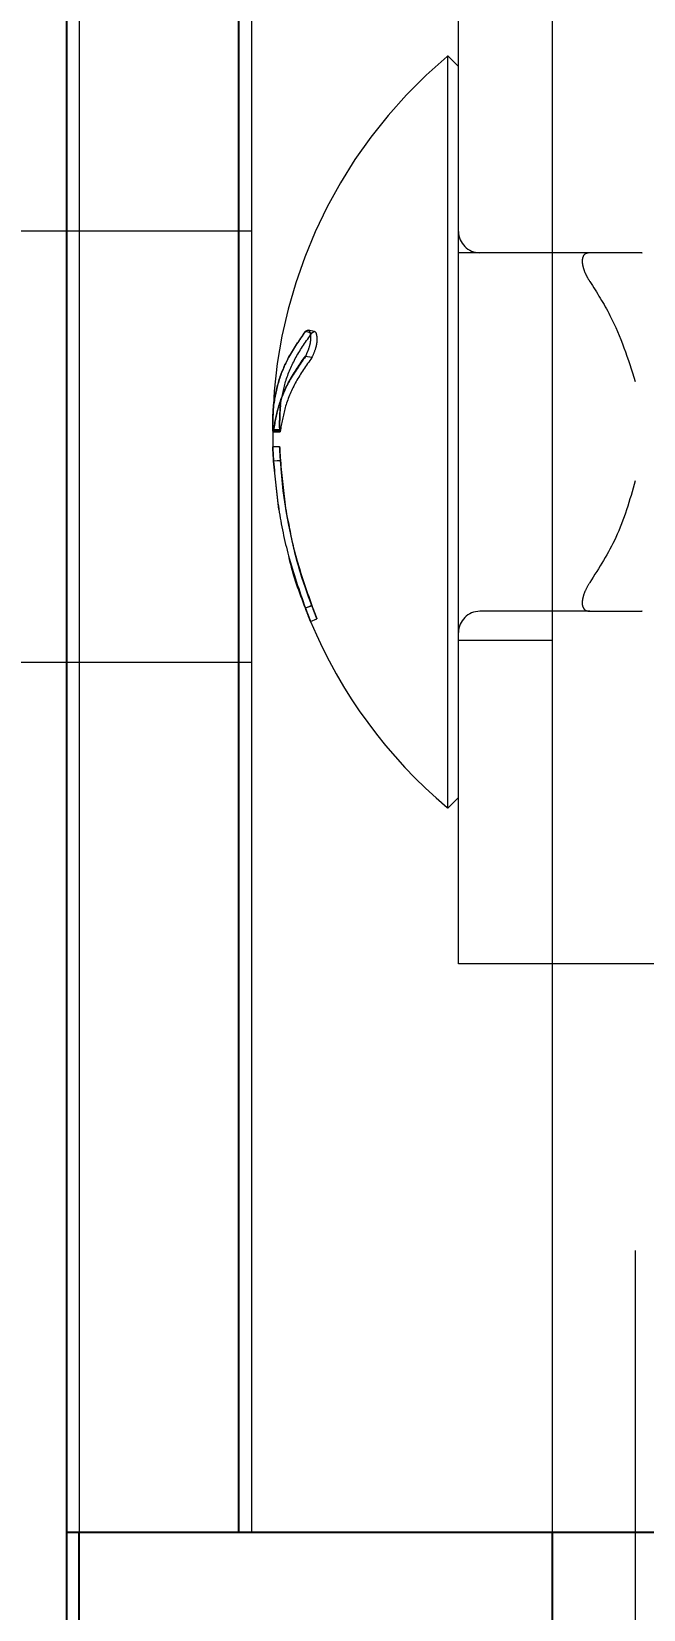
# Model space of a CAD drawing. Header units: millimetres. Extents: x 1293 to 41893, y 1011 to 26911.
# Drawn here: x 14277.94 to 14292.98, y 6977.6 to 7016.35 of the extents above; entities that cross this region are included whole.
import ezdxf

# ---------------------------------------------------------------- set-up
doc = ezdxf.new("R2010")
doc.units = ezdxf.units.MM
doc.header["$LTSCALE"] = 50
doc.linetypes.add('HIDDEN', pattern=[1.905, 1.27, -0.635])
doc.layers.add('CAPA_1', color=7, linetype='Continuous')
doc.styles.add('SLDTEXTSTYLE0', font='TXT', dxfattribs={"width": 0.75})
doc.dimstyles.new('SLDDIMSTYLE0', dxfattribs={"dimtxt": 100, "dimasz": 100, "dimexe": 0, "dimexo": 0.0625, "dimgap": 25, "dimtad": 2, "dimdec": 0, "dimlfac": 1.5, "dimrnd": 1e-09, "dimzin": 12, "dimdsep": 46, "dimtxsty": 'SLDTEXTSTYLE0', "dimsah": 1, "dimcen": 0.09, "dimadec": 0, "dimazin": 3, "dimtfac": 1, "dimtdec": 0, "dimtofl": 0, "dimtmove": 0, "dimatfit": 3, "dimfxl": 1, "dimfrac": 2, "dimtolj": 1, "dimtzin": 12, "dimarcsym": 0})

# ---------------------------------------------------------------- blocks, each defined once
blk = doc.blocks.new('_D_5')
at = {"layer": 'CAPA_1', "transparency": 16777216}
for p, q in [((11574.397, 7831.177), (17588.061, 7831.177)), ((17538.061, 7831.177), (17538.061, 4708.493)), ((16485.165, 4708.493), (17588.061, 4708.493))]:
    blk.add_line(p, q, dxfattribs=at)
for points in [[(17538.061, 7831.177), (17522.676, 7731.177), (17553.445, 7731.177)], [(17538.061, 4708.493), (17553.445, 4808.493), (17522.676, 4808.493)]]:
    blk.add_solid(points, dxfattribs=at)
at = {"layer": 'CAPA_1', "transparency": 16777216, "insert": (17409.154, 6122.057), "char_height": 100, "attachment_point": 1, "rotation": 90, "style": 'SLDTEXTSTYLE0'}
blk.add_mtext('4684', dxfattribs=at)
blk = doc.blocks.new('_D_14')
at = {"layer": 'CAPA_1', "transparency": 16777216}
for p, q in [((14179.915, 6343.653), (14179.915, 7568.725)), ((16745.162, 6492.001), (16745.162, 7568.725)), ((14179.915, 7518.725), (16745.162, 7518.725))]:
    blk.add_line(p, q, dxfattribs=at)
for points in [[(14179.915, 7518.725), (14279.915, 7503.341), (14279.915, 7534.11)], [(16745.162, 7518.725), (16645.162, 7534.11), (16645.162, 7503.341)]]:
    blk.add_solid(points, dxfattribs=at)
at = {"layer": 'CAPA_1', "transparency": 16777216, "insert": (15314.761, 7647.632), "char_height": 100, "attachment_point": 1, "style": 'SLDTEXTSTYLE0'}
blk.add_mtext('3848', dxfattribs=at)
blk = doc.blocks.new('_D_15')
at = {"layer": 'CAPA_1', "transparency": 16777216}
for p, q in [((6530.125, 8742.377), (6530.125, 9415.646)), ((16745.162, 6492.001), (16745.162, 9415.646)), ((6530.125, 9365.646), (16745.162, 9365.646))]:
    blk.add_line(p, q, dxfattribs=at)
for points in [[(6530.125, 9365.646), (6630.125, 9350.262), (6630.125, 9381.031)], [(16745.162, 9365.646), (16645.162, 9381.031), (16645.162, 9350.262)]]:
    blk.add_solid(points, dxfattribs=at)
at = {"layer": 'CAPA_1', "transparency": 16777216, "insert": (11452.921, 9494.553), "char_height": 100, "attachment_point": 1, "style": 'SLDTEXTSTYLE0'}
blk.add_mtext('15323', dxfattribs=at)

msp = doc.modelspace()

# ---------------------------------------------------------------- linework, layer by layer
at = {"color": 7, "linetype": 'Continuous', "lineweight": 25}
for p, q in [((14278.793483, 7083.4942403), (14278.793483, 6289.4929069)), ((14283.0268163, 7032.8262403), (14283.0268163, 6979.4929069)), ((14309.693483, 6979.4929069), (14278.793483, 6979.4929069)), ((14279.1101497, 6799.4929069), (14279.1101497, 6979.4929069)), ((14290.743483, 6799.4929069), (14290.743483, 6979.4929069))]:
    msp.add_line(p, q, dxfattribs=at)
at = {"color": 1, "linetype": 'HIDDEN', "lineweight": 18}
for p, q in [((14292.775483, 7081.6622403), (14292.775483, 6224.3595736)), ((14279.1101497, 7032.8262403), (14279.1101497, 6979.4929069)), ((14283.343483, 7032.8262403), (14283.343483, 6979.4929069)), ((14290.743483, 6979.4929069), (14290.743483, 7032.8262403)), ((14288.4308163, 6993.4595736), (14288.4308163, 7018.8595736)), ((14288.1698713, 6997.2837953), (14288.1698713, 7015.7550186)), ((14288.4308163, 7015.4940736), (14288.1698713, 7015.7550186)), ((14283.343483, 7011.4512403), (14276.761483, 7011.4512403)), ((14291.655661, 7010.9220736), (14288.4308163, 7010.9220736)), ((14284.8257787, 7008.9491641), (14284.6678118, 7008.983789)), ((14284.8933334, 7008.9876863), (14284.7363293, 7009.0228601)), ((14284.8251096, 7008.3459917), (14284.6671332, 7008.3720212)), ((14284.054251, 7006.5709527), (14283.8852897, 7006.5716873)), ((14283.8725761, 7006.5470734), (14284.0417161, 7006.5466847)), ((14283.8739194, 7006.5251917), (14284.0430405, 7006.5251105)), ((14284.0336275, 7006.1586529), (14283.8643722, 7006.153512)), ((14284.0536756, 7005.8167121), (14283.884706, 7005.8066985)), ((14284.0546591, 7005.8122661), (14283.8857036, 7005.8021891)), ((14284.0153415, 7004.6168071), (14283.8857036, 7005.8021891)), ((14284.1824534, 7004.6437455), (14284.0546591, 7005.8122661)), ((14284.8254451, 7002.2549783), (14284.6674734, 7002.1942088)), ((14284.8262317, 7002.2514677), (14284.6682713, 7002.1906481)), ((14284.7933056, 7001.86626), (14284.9495092, 7001.9316372)), ((14291.655661, 7002.1167403), (14288.9557497, 7002.1167403)), ((14290.743483, 7001.3970736), (14288.4308163, 7001.3970736)), ((14276.761483, 7000.8679069), (14283.343483, 7000.8679069)), ((14288.1698713, 6997.2837953), (14288.4308163, 6997.5447403)), ((14316.3601497, 6993.4595736), (14288.4308163, 6993.4595736))]:
    msp.add_line(p, q, dxfattribs=at)
for centre, radius, start, end in [((14295.9109131, 7006.5194069), 12.0520968, 130.0713965, 181.73745707), ((14288.261483, 7015.6126069), 0.1693333, 122.75267576, 130.0713965), ((14288.9557497, 7011.4470069), 0.5249333, 180, 270), ((14295.9109131, 7006.5194069), 11.8827635, 181.73735952, 202.70193058), ((14288.9557497, 7001.5918069), 0.5249333, 90, 180), ((14295.9109131, 7006.5194069), 12.0520968, 202.702482, 229.9286035), ((14288.261483, 6997.4262069), 0.1693333, 229.9286035, 237.24732424)]:
    msp.add_arc(centre, radius, start, end, dxfattribs=at)
for points, knots in [([(14291.655661, 7010.9220736), (14291.6155714, 7010.9167276), (14291.5415727, 7010.9068598), (14291.4781279, 7010.8200949), (14291.4640938, 7010.6924749), (14291.4970177, 7010.5353189), (14291.5622795, 7010.3729731), (14291.6248931, 7010.2688247), (14291.655661, 7010.2176469)], [0, 0, 0, 0, 0.1999173499, 0.3690131479, 0.538862003, 0.6915059205, 0.8484080515, 1, 1, 1, 1]), ([(14292.9338686, 7010.9220736), (14292.9421734, 7010.9220736), (14292.9707726, 7010.9220736), (14292.3602449, 7010.9220736), (14291.8237093, 7010.9220736), (14291.655661, 7010.9220736)], [0, 0, 0, 0, 0.2193874824, 0.7555043798, 1, 1, 1, 1]), ([(14291.655661, 7010.2176469), (14291.8307285, 7009.9435122), (14292.3182867, 7009.1800542), (14292.5969069, 7008.3151728), (14292.775483, 7007.7608442)], [0, 0, 0, 0, 0.3590698635, 1, 1, 1, 1]), ([(14284.6677389, 7008.9943146), (14284.5207274, 7008.781641), (14284.2449461, 7008.382683), (14283.9904643, 7007.7681066), (14283.9202792, 7007.3737721), (14283.885019, 7007.1756629)], [0, 0, 0, 0, 0.3622869742, 0.6796201183, 1, 1, 1, 1]), ([(14283.8851914, 7007.181483), (14283.9206425, 7007.3803028), (14283.9907452, 7007.773459), (14284.2450663, 7008.3791843), (14284.5202419, 7008.7727365), (14284.6678118, 7008.983789)], [0, 0, 0, 0, 0.3217684512, 0.6362810523, 1, 1, 1, 1]), ([(14284.0541542, 7007.1721808), (14284.0891415, 7007.3682235), (14284.1606622, 7007.7689725), (14284.4156492, 7008.3654815), (14284.6882285, 7008.7534073), (14284.8257787, 7008.9491641)], [0, 0, 0, 0, 0.3217628071, 0.6577450483, 1, 1, 1, 1]), ([(14284.6678118, 7008.983789), (14284.6835558, 7008.9977789), (14284.707224, 7009.0188104), (14284.7365622, 7009.0253495), (14284.7622286, 7009.0097238), (14284.7839933, 7008.9502119), (14284.7938336, 7008.8622943), (14284.7924862, 7008.7808956), (14284.7860235, 7008.7193607), (14284.7737695, 7008.6581424), (14284.7462628, 7008.5604142), (14284.7077306, 7008.4672302), (14284.6773085, 7008.3958842), (14284.6671332, 7008.3720212)], [0, 0, 0, 0, 0.1233089467, 0.1853740606, 0.2438770605, 0.3731752579, 0.5049401333, 0.5684101705, 0.6256089207, 0.6798663298, 0.7394683179, 0.9128601792, 1, 1, 1, 1]), ([(14284.8257787, 7008.9491641), (14284.8412843, 7008.9628669), (14284.8644673, 7008.9833546), (14284.8935274, 7008.9905411), (14284.9187417, 7008.9746953), (14284.9403485, 7008.9161438), (14284.950026, 7008.8293681), (14284.9487038, 7008.7491253), (14284.9423239, 7008.6884561), (14284.9302706, 7008.6280914), (14284.8947128, 7008.502679), (14284.8563338, 7008.4162822), (14284.8251096, 7008.3459917)], [0, 0, 0, 0, 0.123351326, 0.1844280121, 0.2440137, 0.3733563353, 0.505166496, 0.5686512762, 0.6258767733, 0.6801471965, 0.7397753578, 1, 1, 1, 1]), ([(14284.6671332, 7008.3720212), (14284.5279831, 7008.1740995), (14284.2515029, 7007.7808452), (14283.9931087, 7007.1759561), (14283.9206432, 7006.769825), (14283.8852897, 7006.5716873)], [0, 0, 0, 0, 0.3416380652, 0.6788073385, 1, 1, 1, 1]), ([(14283.8855884, 7006.5662669), (14283.9210835, 7006.765148), (14283.993722, 7007.1721462), (14284.2523591, 7007.7865907), (14284.5289361, 7008.1847044), (14284.6682593, 7008.3852505)], [0, 0, 0, 0, 0.32168253469, 0.65830376378, 1, 1, 1, 1]), ([(14284.8251096, 7008.3459917), (14284.6879154, 7008.1508524), (14284.4153206, 7007.7631248), (14284.160556, 7007.166734), (14284.0891082, 7006.7663078), (14284.054251, 7006.5709527)], [0, 0, 0, 0, 0.34163561017, 0.67880503459, 1, 1, 1, 1]), ([(14283.8852897, 7006.5716873), (14283.8825927, 7006.5559639), (14283.8784683, 7006.531919), (14283.8738445, 7006.522841), (14283.8695929, 7006.5360237), (14283.865726, 7006.592611), (14283.8641857, 7006.6788742), (14283.8645518, 7006.7601174), (14283.8655845, 7006.8214921), (14283.8673789, 7006.8842218), (14283.8724646, 7007.0151822), (14283.8794994, 7007.107106), (14283.8851914, 7007.181483)], [0, 0, 0, 0, 0.1233644554, 0.1886546926, 0.2439470423, 0.3732984996, 0.5051378893, 0.5675093418, 0.6258690154, 0.6783817095, 0.7397731574, 1, 1, 1, 1]), ([(14284.054251, 7006.5709527), (14284.0515904, 7006.5555922), (14284.047639, 7006.5327795), (14284.0430689, 7006.5222302), (14284.0388416, 7006.5351383), (14284.0349621, 7006.5914668), (14284.0334436, 7006.6766473), (14284.0338045, 7006.756733), (14284.0348227, 7006.8172457), (14284.0365918, 7006.8790933), (14284.041606, 7007.0082146), (14284.0485422, 7007.0988488), (14284.0541542, 7007.1721808)], [0, 0, 0, 0, 0.123355254, 0.1832018046, 0.2440033486, 0.3733451578, 0.505174714, 0.5675415143, 0.625896835, 0.678398268, 0.7397925671, 1, 1, 1, 1]), ([(14284.0539842, 7007.1664424), (14284.0513268, 7007.1383299), (14284.0473803, 7007.0965798), (14284.0428353, 7007.0264825), (14284.0386538, 7006.9428821), (14284.0348639, 7006.8253038), (14284.0334474, 7006.713123), (14284.0339, 7006.6370386), (14284.0349603, 7006.5934796), (14284.0368374, 7006.5657906), (14284.0388513, 7006.5476759), (14284.0411677, 7006.5521945), (14284.0422045, 7006.5542168)], [0, 0, 0, 0, 0.15623496429, 0.23202633577, 0.30902586672, 0.47282945932, 0.63978896715, 0.71877408582, 0.79267755444, 0.85909021657, 0.93693454778, 1, 1, 1, 1]), ([(14283.8857036, 7005.8021891), (14283.8830004, 7005.8462512), (14283.8788664, 7005.9136361), (14283.8742014, 7005.9948488), (14283.8698822, 7006.0664259), (14283.86589, 7006.1277815), (14283.8642062, 7006.1558536), (14283.8644492, 7006.1526579), (14283.8654001, 7006.1357654), (14283.8671081, 7006.1027695), (14283.8709764, 7006.028237), (14283.8768016, 7005.9219052), (14283.8827427, 7005.8353147), (14283.884706, 7005.8066985)], [0, 0, 0, 0, 0.1233151206, 0.1885879016, 0.2438513873, 0.3731577999, 0.5049398105, 0.5669528257, 0.6251234307, 0.6779327204, 0.738699305, 0.9136461422, 1, 1, 1, 1]), ([(14283.884706, 7005.8066985), (14283.9200181, 7005.4112398), (14283.9901335, 7004.6260192), (14284.2445971, 7003.411957), (14284.5202357, 7002.6182062), (14284.6674734, 7002.1942088)], [0, 0, 0, 0, 0.320946971, 0.6372706078, 1, 1, 1, 1]), ([(14284.0546591, 7005.8122661), (14284.0519922, 7005.8556559), (14284.0480315, 7005.9200966), (14284.0434229, 7006.0007247), (14284.0391287, 7006.0715707), (14284.0351241, 7006.1333416), (14284.0334626, 7006.1609715), (14284.0337047, 7006.1577959), (14284.0346445, 7006.1410538), (14284.0363383, 7006.1085013), (14284.0412268, 7006.0126814), (14284.0480966, 7005.9045377), (14284.0536756, 7005.8167121)], [0, 0, 0, 0, 0.1233556341, 0.1832024437, 0.2440056128, 0.3733545073, 0.5051798131, 0.5673555737, 0.6256051942, 0.678634227, 0.7390126551, 1, 1, 1, 1]), ([(14284.0536756, 7005.8167121), (14284.0885243, 7005.426822), (14284.1599724, 7004.6274553), (14284.4149601, 7003.4309075), (14284.6879561, 7002.6488473), (14284.8254451, 7002.2549783)], [0, 0, 0, 0, 0.3209415708, 0.6580057712, 1, 1, 1, 1]), ([(14292.775483, 7005.3182896), (14292.6388128, 7004.8440447), (14292.3834217, 7003.9578385), (14291.8866091, 7003.181879), (14291.655661, 7002.8211669)], [0, 0, 0, 0, 0.5351405526, 1, 1, 1, 1]), ([(14284.8262317, 7002.2514677), (14284.6857979, 7002.6428544), (14284.4381039, 7003.3331737), (14284.3011837, 7004.0532672), (14284.2418924, 7004.3650931)], [0, 0, 0, 0, 0.56696470215, 1, 1, 1, 1]), ([(14284.6682713, 7002.1906482), (14284.5174014, 7002.5853485), (14284.3609237, 7002.9947196), (14284.2705144, 7003.4218487), (14284.2672744, 7003.4371559)], [0, 0, 0, 0, 0.9641625845, 1, 1, 1, 1]), ([(14291.655661, 7002.8211669), (14291.6155714, 7002.7530584), (14291.5415727, 7002.6273416), (14291.4781279, 7002.4389032), (14291.4640938, 7002.288785), (14291.4970177, 7002.1844228), (14291.5622795, 7002.1261285), (14291.6248931, 7002.1198336), (14291.655661, 7002.1167403)], [0, 0, 0, 0, 0.19991734987, 0.3690131479, 0.53886200303, 0.69150592046, 0.84840805149, 1, 1, 1, 1]), ([(14284.6674734, 7002.1942088), (14284.6832325, 7002.15302), (14284.7069239, 7002.0910984), (14284.7363345, 7002.0151623), (14284.7621181, 7001.9480215), (14284.7840837, 7001.8900647), (14284.7941912, 7001.8638518), (14284.7929812, 7001.8672143), (14284.7866925, 7001.8834503), (14284.7745782, 7001.9142745), (14284.7472707, 7001.983725), (14284.7088442, 7002.0822543), (14284.6784615, 7002.1634242), (14284.6682713, 7002.1906481)], [0, 0, 0, 0, 0.12331144482, 0.18538160801, 0.24388275183, 0.37317894901, 0.50494940689, 0.56831076747, 0.6257483698, 0.67976352929, 0.73920217979, 0.91252970446, 1, 1, 1, 1]), ([(14284.8254451, 7002.2549783), (14284.8409657, 7002.2144043), (14284.8641713, 7002.1537401), (14284.8933013, 7002.0785766), (14284.918632, 7002.012565), (14284.9404409, 7001.9550537), (14284.9503676, 7001.9292972), (14284.9492083, 7001.9325344), (14284.9429798, 7001.9486042), (14284.9310417, 7001.9790041), (14284.895715, 7002.0686247), (14284.8574231, 7002.1693885), (14284.8262317, 7002.2514677)], [0, 0, 0, 0, 0.1233541287, 0.1844325018, 0.244019813, 0.3733607659, 0.5051768356, 0.5685257585, 0.6260378726, 0.680214686, 0.7395125369, 1, 1, 1, 1]), ([(14291.655661, 7002.1167403), (14291.8237093, 7002.1167403), (14292.3602449, 7002.1167403), (14292.9707726, 7002.1167403), (14292.9421734, 7002.1167403), (14292.9338686, 7002.1167403)], [0, 0, 0, 0, 0.2444956202, 0.7806125176, 1, 1, 1, 1])]:
    msp.add_open_spline(points, degree=3, knots=knots, dxfattribs=at)

# ---------------------------------------------------------------- dimensions: what is measured, and where the dimension line sits
at = {"layer": 'CAPA_1'}
for base, p1, picture, middle in [((16745.1618891, 9365.6463094), (6530.1246702, 8678.8772747), '_D_15', (11637.6432797, 9365.6463094)), ((16745.1618891, 7518.725443), (14179.9148163, 6280.1529069), '_D_14', (15462.5383527, 7518.725443))]:
    dim = msp.add_linear_dim(base=base, p1=p1, p2=(16745.1618891, 6428.5014528), dimstyle='SLDDIMSTYLE0', dxfattribs=at)
    dim.commit()
    dim.dimension.update_dxf_attribs({"geometry": picture, "text_midpoint": middle, "dimtype": 160})
dim = msp.add_linear_dim(base=(17538.0605071, 4708.4929069), p1=(11510.8968592, 7831.1769069), p2=(16421.6646746, 4708.4929069), angle=90, dimstyle='SLDDIMSTYLE0', dxfattribs=at)
dim.commit()
dim.dimension.update_dxf_attribs({"geometry": '_D_5', "text_midpoint": (17538.0605071, 6269.8349069), "dimtype": 160})

doc.saveas('drawing.dxf')
